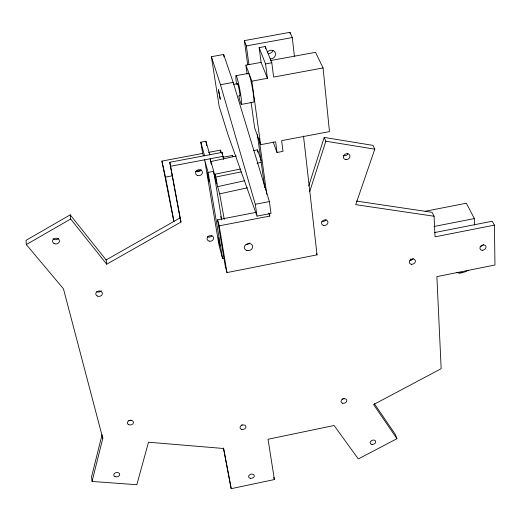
<?xml version="1.0" encoding="UTF-8"?>
<svg xmlns="http://www.w3.org/2000/svg" width="521" height="521" viewBox="0 0 521 521"><rect width="100%" height="100%" fill="white"/><g stroke="black" fill="none" stroke-linecap="round" stroke-linejoin="round"><path stroke-width="0.78" d="M102.064 434.625L91.566 476.819L92.048 481.443L136.815 484.725L148.498 442.218L223.659 448.503L231.187 488.672L274.404 479.554L268.028 439.262L334.098 425.501L358.324 458.942L396.937 438.689L395.302 434.377L374.286 403.612M92.048 481.443L102.793 438.402L102.526 436.123M308.751 185.912L324.199 137.414L372.971 145.385L374.801 149.175L355.726 204.655L434.084 216.248L435.042 236.834L494.436 225.124L494.95 265.02L436.885 276.618L441.157 368.712L373.583 404.557L396.937 438.689M309.78 191.389L325.827 141.217L324.199 137.414M223.743 159.498L222.07 152.399L169.787 162.272L180.976 222.024L106.72 264.206L106.115 259.959L70.205 214.847L26.05 240.344L26.304 244.596L63.445 288.784L102.793 438.402M26.304 244.596L70.661 219.009L70.205 214.847M106.115 259.959L180.032 217.928L169.787 162.272M240.37 169.051L215.082 174.177L217.622 186.635L244.369 180.794M217.622 186.635L219.667 193.858L247.423 187.788M210.556 161.634L236.397 156.026M215.889 177.016L241.256 171.871M425.201 211.265L466.347 203.229L474.357 218.573L474.507 225.007M222.571 258.507L208.113 172.418L204.629 159.778L219.035 245.241L222.571 258.507L224.095 258.208M433.921 226.511L474.357 218.573M255.837 212.405L217.544 219.803L225.319 266.374L226.98 272.574L317.029 254.86L303.502 136.111M434.631 232.568L492.208 221.236L494.436 225.124M257.016 216.124L271.018 213.421L269.396 201.581L233.154 82.383L223.646 54.471L211.409 56.704L219.178 106.414L228.283 135.512L257.016 216.124L255.303 204.297L220.468 84.721L211.409 56.704M217.544 219.803L219.191 225.86L269.78 216.065L269.448 213.649M255.303 204.297L269.396 201.581M173.786 221.373L161.907 161.106L202.702 153.408L203.32 155.668M208.595 152.36L220.494 150.12L221.379 153.115M251.044 102.136L254.632 127.853L260.624 144.682L275.642 141.842L277.022 152.49L282.988 151.357L281.633 140.637L329.461 131.605L323.072 67.945L315.544 52.315L270.314 60.612M170.719 166.232L223.235 156.307M253.59 150.602L257.511 149.859L261.268 160.846M222.942 157.27L232.412 155.479M161.907 161.106L165.502 177.094L172.685 175.727M195.844 171.337L200.637 170.426M208.113 172.418L213.721 171.357L221.731 219.992M256.996 163.216L260.975 162.461M202.702 153.408L200.806 142.213L205.925 141.25L209.82 154.945M241.386 104.415L253.681 102.129A14.608 1.27 79.5 0 0 253.584 95.747M245.879 65.171L261.08 62.383L267.41 78.293L251.877 81.159L245.879 65.171L247.117 74.008M271.806 62.774L265.261 46.525L259.139 47.645L265.554 63.92L271.806 62.774L273.61 77.069L323.072 67.945M236.039 75.669L248.393 73.396A14.608 1.27 79.5 0 1 250.816 80.449M220.468 84.721L233.154 82.383M233.662 84.324L237.491 83.621M247.696 64.715L244.362 40.618L289.963 32.328L292.281 37.558L294.398 56.138M244.362 40.618L246.355 45.92L292.281 37.558M356.436 201.073L432.078 212.334L434.084 216.248M325.827 141.217L374.801 149.175M70.661 219.009L106.72 264.206M410.418 258.898L411.089 260.331M316.468 253.343L317.029 254.86M273.147 141.894L277.022 152.49M268.797 213.082L269.78 216.065M213.721 171.357L210.152 158.736L210.549 161.132M210.771 162.402L211.422 164.695M213.369 171.591L216.827 183.841L215.082 174.177M200.806 142.213L204.623 155.929M220.748 216.469L221.379 218.761M273.825 477.321L274.404 479.554M180.032 217.928L180.976 222.024M231.187 488.672L223.398 447.962M165.502 177.094L173.968 221.314M219.667 193.858L224.271 219.432M205.925 141.25L206.674 145.756M219.191 225.86L226.98 272.574M222.07 152.399L222.447 154.789M220.494 150.12L220.878 152.51M223.646 54.471L224.004 56.88M257.361 134.594L264.694 187.606M257.511 149.859L257.843 152.262M251.877 81.159L260.624 144.682M246.355 45.92L248.908 64.467M259.126 138.658L266.785 194.294M259.139 47.645L261.08 62.383M265.554 63.92L267.41 78.293M265.261 46.525L265.554 48.844M289.963 32.328L290.151 33.943M267.358 52.133A4.676 4.24 -26.2 0 1 273.141 50.583A4.676 4.24 -26.2 0 1 275.322 55.578A4.676 4.24 -26.2 0 1 270.301 58.86M249.976 242.871A4.214 3.497 -16.3 0 1 246.133 244.538M272.997 50.622A4.643 4.22 -26.4 0 1 268.159 53.513M58.489 238.377A3.445 2.879 -2.2 0 1 53.044 238.82M211.93 235.811A3.315 2.781 -13.7 0 1 207.332 236.703M347.95 153.734A3.393 2.885 -26.1 0 1 343.554 155.655M201.119 169.638A3.439 2.989 -13.6 0 1 195.922 171.253M413.212 258.377A3.178 2.514 -25.3 0 1 409.845 260.259M483.481 244.447A3.185 2.475 -28.7 0 1 480.095 246.329M242.285 424.941A2.97 2.221 -14.1 0 1 241.523 425.025M344.081 398.337A2.95 2.208 -18.8 0 1 343.411 398.702M342.675 398.93A2.95 2.208 -18.8 0 1 341.926 399.008M101.25 290.777A3.315 2.696 -6.1 0 1 96.665 291.675M131.058 420.141A3.061 2.312 -8.8 0 1 128.733 420.382M326.1 219.549A3.282 2.716 -22 0 1 321.848 221.392M236.606 84.343A14.621 1.14 79.4 0 1 237.315 78.638A14.621 1.14 79.4 0 1 241.536 101.315A14.621 1.14 79.4 0 1 238.761 95.929M237.433 84.649A6.356 0.495 79.4 0 1 238.247 85.561A6.356 0.495 79.4 0 1 239.777 93.591A6.356 0.495 79.4 0 1 239.484 95.434M250.972 81.107A14.608 1.27 79.5 0 1 252.972 91.449M253.082 92.171A14.608 1.27 79.5 0 1 253.48 94.946M232.32 156.072A12.022 0.781 79.1 0 1 233.043 156.684M468.138 270.308A10.954 6.369 -2.4 0 1 456.363 272.568M462.537 272.548A4.754 2.774 -2.4 0 1 456.78 272.34M218.442 89.768L220.246 99.146L218.442 89.768M207.371 172.744L209.006 181.106L207.371 172.744M218.325 237.817L219.888 245.827L218.325 237.817M246.876 250.497A4.24 3.51 -16.3 0 0 252.659 246.277A4.24 3.51 -16.3 0 0 245.971 244.466A4.24 3.51 -16.3 0 0 246.876 250.497M54.106 243.522A3.465 2.885 -2.4 0 0 59.44 241.184A3.465 2.885 -2.4 0 0 54.405 238.533A3.465 2.885 -2.4 0 0 54.106 243.522M115.063 476.617A2.996 2.182 -8.6 0 0 119.719 474.657A2.996 2.182 -8.6 0 0 115.46 472.801A2.996 2.182 -8.6 0 0 115.063 476.617M250.36 478.304A2.885 2.084 -14.2 0 0 254.287 475.627A2.885 2.084 -14.2 0 0 249.748 474.735A2.885 2.084 -14.2 0 0 250.36 478.304M371.994 444.38A2.879 2.077 -19.3 0 0 375.667 441.391A2.879 2.077 -19.3 0 0 371.095 440.89A2.879 2.077 -19.3 0 0 371.994 444.38M97.212 295.993A3.328 2.703 -6.2 0 0 102.383 293.746A3.328 2.703 -6.2 0 0 97.616 291.304A3.328 2.703 -6.2 0 0 97.212 295.993M128.661 424.667A3.074 2.312 -8.9 0 0 133.448 422.629A3.074 2.312 -8.9 0 0 129.104 420.623A3.074 2.312 -8.9 0 0 128.661 424.667M342.675 403.241A2.963 2.208 -18.8 0 0 346.797 400.428A2.963 2.208 -18.8 0 0 342.264 399.399A2.963 2.208 -18.8 0 0 342.675 403.241M241.855 429.382A2.976 2.221 -14.1 0 0 245.905 426.582A2.976 2.221 -14.1 0 0 241.203 425.579A2.976 2.221 -14.1 0 0 241.855 429.382M411.701 264.284A3.191 2.52 -25.2 0 0 415.283 260.376A3.191 2.52 -25.2 0 0 410.073 260.233A3.191 2.52 -25.2 0 0 411.701 264.284M482.244 250.275A3.198 2.481 -28.6 0 0 485.917 246.368A3.198 2.481 -28.6 0 0 480.798 246.212A3.198 2.481 -28.6 0 0 482.244 250.275M197.733 175.557A3.452 2.996 -13.6 0 0 202.389 172.041A3.452 2.996 -13.6 0 0 196.86 170.445A3.452 2.996 -13.6 0 0 197.733 175.557M346.068 159.634A3.413 2.892 -26 0 0 349.793 155.278A3.413 2.892 -26 0 0 344.14 155.011A3.413 2.892 -26 0 0 346.068 159.634M209.136 241.125A3.334 2.781 -13.8 0 0 213.63 237.804A3.334 2.781 -13.8 0 0 208.322 236.371A3.334 2.781 -13.8 0 0 209.136 241.125M323.385 225.398A3.295 2.722 -22 0 0 327.95 222.096A3.295 2.722 -22 0 0 322.883 220.65A3.295 2.722 -22 0 0 323.385 225.398"/></g></svg>
